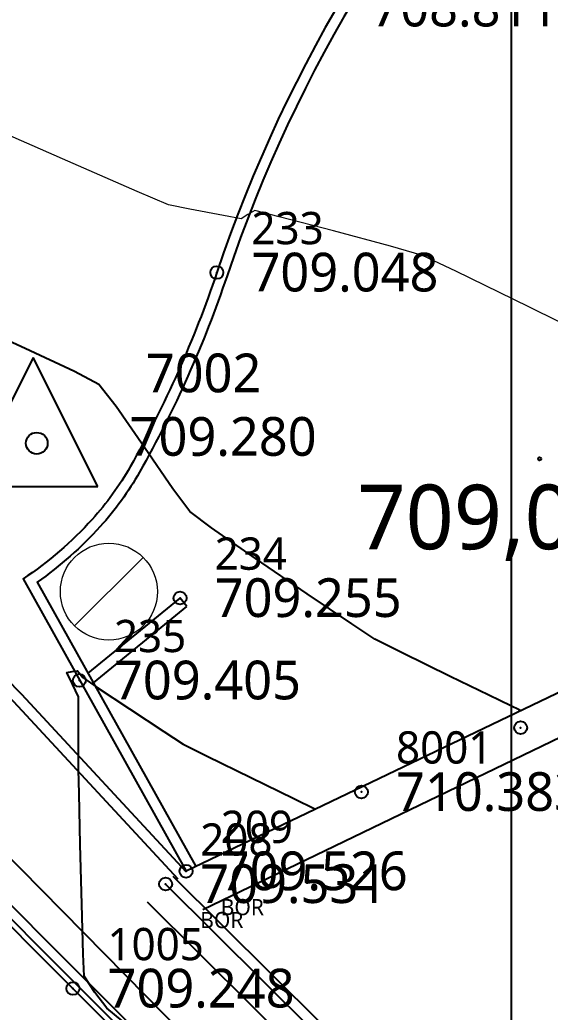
# Model space of a CAD drawing. Header units: metres. Extents: x 429510 to 429857, y 4467140 to 4467333.
# Drawn here: x 429595.44 to 429600.36, y 4467219.75 to 4467228.97 of the extents above; entities that cross this region are included whole.
import ezdxf

# ---------------------------------------------------------------- set-up
doc = ezdxf.new("R2010")
doc.units = ezdxf.units.M
doc.header["$LTSCALE"] = 4
doc.header["$PDMODE"] = 32
doc.header["$PDSIZE"] = 0.12
for name, color, linetype in [('C-ETIQ', 7, 'Continuous'), ('C-MARC', 7, 'Continuous'), ('C-PUNTOS', 7, 'Continuous'), ('C-SUPE-ETIQ_Puntos', 92, 'Continuous'), ('C-TOPO-FEAT', 94, 'Continuous'), ('Cuadricula Coordenadas', 5, 'Continuous')]:
    doc.layers.add(name, color=color, linetype=linetype)
for name, color, linetype, lineweight, true_color in [('C-SUPE_CurvasMaestras', 48, 'Continuous', 18, 0x574100), ('TRIAL-BORDILLO', 232, 'Continuous', 9, 0xc70063), ('TRIAL-MURO BLOQUE LADRILLO', 20, 'Continuous', 13, 0xff3d3d), ('TRIAL-MURO HORMIGÓN', 251, 'Continuous', 13, 0x696969)]:
    doc.layers.add(name, color=color, linetype=linetype, lineweight=lineweight, true_color=true_color)
doc.layers.add('C-SUPE_CurvasNivel', color=42, linetype='Continuous', true_color=0xb38600)
doc.layers.add('TRIAL-TEXTO', color=18, linetype='Continuous', true_color=0x000000)
doc.layers.add('TB-39REGISTRO-AGUA-P', color=131, linetype='Continuous', lineweight=0)
doc.layers.add('TRIAL-ACERA', color=125, linetype='Continuous', lineweight=9)
doc.styles.get("Standard").update_dxf_attribs({"font": 'segoeuil.ttf'})
doc.styles.add('Trial_standard', font='segoeuisl.ttf')

# ---------------------------------------------------------------- blocks, each defined once
blk = doc.blocks.new('AGU10')
at = {"flags": 128}
blk.add_lwpolyline([(-0.525, -0.525), (0.525, 0.525)], dxfattribs=at)
blk.add_circle((0, 0), 0.75)
blk = doc.blocks.new('*U49')
at = {"color": 0, "linetype": 'ByBlock', "lineweight": -2, "transparency": 16777216}
blk.add_point((0, 0), dxfattribs=at)
blk = doc.blocks.new('Station Mark')
at = {"color": 0, "linetype": 'ByBlock', "lineweight": -2}
for p, q in [((-0.0244, 0.6014), (-0.4769, -0.3035)), ((0.428, -0.3035), (-0.0244, 0.6014)), ((-0.4769, -0.3035), (0.428, -0.3035))]:
    blk.add_line(p, q, dxfattribs=at)
blk.add_circle((0, 0), 0.0757, dxfattribs=at)

msp = doc.modelspace()

# ---------------------------------------------------------------- linework, layer by layer
at = {"layer": 'C-MARC', "color": 7, "linetype": 'Continuous', "lineweight": -3}
msp.add_circle((429600.2616, 4467224.8906, 709.0593), 0.015, dxfattribs=at)
at = {"layer": 'C-SUPE_CurvasMaestras', "color": 48, "linetype": 'Continuous', "lineweight": 18, "true_color": 0x574100, "elevation": 709, "flags": 128}
msp.add_lwpolyline([(429601.0199, 4467225.8791), (429600.1609, 4467226.3023), (429599.4859, 4467226.6326), (429599.1762, 4467226.7794), (429598.8777, 4467226.8658), (429598.3507, 4467227.0069), (429597.8475, 4467227.1385), (429597.621, 4467227.1963), (429597.5571, 4467227.158), (429597.4932, 4467227.1194), (429597.329, 4467227.1488), (429597.0187, 4467227.2078), (429596.8196, 4467227.2498), (429596.5292, 4467227.3737), (429595.8848, 4467227.6547), (429595.1224, 4467227.9887), (429594.478, 4467228.2718), (429594.1877, 4467228.4), (429594.0075, 4467228.4864), (429593.7231, 4467228.6254), (429593.5462, 4467228.7171), (429593.3799, 4467228.8582), (429593.0272, 4467229.165)], dxfattribs=at)
at = {"layer": 'C-SUPE_CurvasNivel', "color": 42, "linetype": 'Continuous', "lineweight": -3, "true_color": 0xb38600, "flags": 128}
for points, elevation in [([(429600.0893, 4467222.5509), (429600.0722, 4467222.5593), (429599.9941, 4467222.5972), (429599.7921, 4467222.6951), (429599.433, 4467222.8699), (429598.987, 4467223.0889), (429598.7352, 4467223.2174), (429598.521, 4467223.3579), (429598.1069, 4467223.6377), (429597.6281, 4467223.9655), (429597.2199, 4467224.2504), (429597.0176, 4467224.4012), (429596.8611, 4467224.6121), (429596.5978, 4467224.9951), (429596.3334, 4467225.3764), (429596.1739, 4467225.5819), (429595.9482, 4467225.7005), (429595.489, 4467225.9161), (429594.95, 4467226.1617)], 709.2), ([(429596.4599, 4467219.6144), (429596.2466, 4467219.7906), (429596.1376, 4467219.936), (429596.0376, 4467220.0858), (429596.0285, 4467220.2905), (429596.0154, 4467220.7555), (429596.0016, 4467221.3099), (429595.9906, 4467221.7823), (429595.9858, 4467222.0019), (429595.9858, 4467222.2007), (429595.986, 4467222.5099), (429595.9842, 4467222.6793), (429595.9287, 4467222.798), (429595.8764, 4467222.9059), (429595.9266, 4467222.9142), (429595.9772, 4467222.9211), (429596.0241, 4467222.8585), (429596.1583, 4467222.7684), (429596.4587, 4467222.5676), (429596.7751, 4467222.3578), (429596.957, 4467222.2406), (429597.1772, 4467222.1292), (429597.5821, 4467221.9302), (429597.9811, 4467221.7356), (429598.1836, 4467221.6369)], 709.4)]:
    msp.add_lwpolyline(points, dxfattribs=dict(at, elevation=elevation))
at = {"layer": 'C-TOPO-FEAT', "color": 94, "linetype": 'Continuous', "lineweight": -3}
for points in [[(429620.353, 4467195.581, 709.716), (429614.623, 4467201.433, 709.675), (429611.065, 4467204.901, 709.606), (429604.738, 4467211.184, 709.484), (429603.4987, 4467212.4209, 709.5179), (429595.933, 4467219.972, 709.248), (429579.753, 4467236.224, 708.866)], [(429620.388, 4467195.6167, 709.856), (429614.6583, 4467201.4684, 709.815), (429611.1001, 4467204.9366, 709.746), (429604.7733, 4467211.2194, 709.624), (429603.534, 4467212.4563, 709.6579), (429595.9684, 4467220.0073, 709.388), (429579.7883, 4467236.2594, 709.006)]]:
    msp.add_polyline3d(points, dxfattribs=at)
at = {"layer": 'Cuadricula Coordenadas', "color": 8, "lineweight": -3}
msp.add_line((429600, 4467149.3651), (429600, 4467326.6444), dxfattribs=at)
at = {"layer": 'TRIAL-ACERA', "lineweight": -3}
for points in [[(429596.911, 4467220.9869), (429595.3861, 4467222.6338), (429593.4333, 4467224.6268), (429590.6905, 4467228.0211), (429584.3799, 4467234.2747), (429573.648, 4467245.0229), (429564.012, 4467254.523)], [(429596.9844, 4467221.0548), (429595.4585, 4467222.7028), (429593.508, 4467224.6934), (429590.7648, 4467228.0883), (429584.4505, 4467234.3455), (429573.7185, 4467245.0938), (429564.0822, 4467254.5942)], [(429596.0738, 4467222.8992), (429596.927, 4467223.598)], [(429596.9904, 4467223.5206), (429596.927, 4467223.598)], [(429596.1233, 4467222.8104), (429596.9904, 4467223.5206)], [(429595.993, 4467222.833), (429595.9952, 4467222.8348)], [(429614.5154, 4467203.6449), (429612.017, 4467205.9254), (429604.1756, 4467213.7398), (429596.8635, 4467221.0129)], [(429614.448, 4467203.571), (429611.948, 4467205.853), (429604.105, 4467213.669), (429596.793, 4467220.942)], [(429614.2873, 4467203.3949), (429611.7834, 4467205.6804), (429603.9367, 4467213.5001), (429596.6249, 4467220.773)]]:
    msp.add_lwpolyline(points, dxfattribs=at)
for points in [[(429618.986, 4467240.0473, -0.016321), (429612.9452, 4467235.9587, -0.030848), (429608.9456, 4467233.7701, -0.099848), (429600.4887, 4467231.7007, 0.112487), (429597.3628, 4467226.5891, -0.047101), (429596.5514, 4467224.767, -0.056097), (429596.1859, 4467224.2607, -0.054662), (429595.6029, 4467223.7449), (429597.0704, 4467221.1097)], [(429600.445, 4467231.799, 0.11323), (429597.268, 4467226.621, -0.047101), (429596.4642, 4467224.8161, -0.056097), (429596.1119, 4467224.3279, -0.061145), (429595.4713, 4467223.7758), (429596.983, 4467221.061)]]:
    msp.add_lwpolyline(points, format="xyb", dxfattribs=at)
at = {"layer": 'TRIAL-BORDILLO', "lineweight": -3}
msp.add_lwpolyline([(429639.044, 4467186.788, -0.085934), (429624.639, 4467192.046), (429623.452, 4467192.957), (429621.086, 4467194.893), (429620.353, 4467195.581), (429614.623, 4467201.433), (429611.065, 4467204.901), (429604.738, 4467211.184), (429595.933, 4467219.972), (429579.753, 4467236.224), (429575.201, 4467240.715)], format="xyb", dxfattribs=at)
for points in [[(429596.0322, 4467220.0708), (429579.8522, 4467236.3228)], [(429620.453, 4467195.6789), (429614.7219, 4467201.5321), (429611.1632, 4467205.0008), (429604.8368, 4467211.2832), (429596.0319, 4467220.0711)]]:
    msp.add_lwpolyline(points, dxfattribs=at)
at = {"layer": 'TRIAL-MURO BLOQUE LADRILLO', "lineweight": -3}
for points in [[(429615.523, 4467236.56), (429613.146, 4467234.351), (429612.258, 4467235.278), (429609.411, 4467232.678), (429610.213, 4467231.675), (429605.338, 4467227.291), (429600.642, 4467222.816), (429600.642, 4467222.816), (429596.983, 4467221.061)], [(429615.7893, 4467236.2734), (429613.1999, 4467233.864), (429612.2397, 4467234.9343), (429609.7667, 4467232.6843), (429610.6985, 4467231.5859), (429605.6038, 4467227.0039), (429600.896, 4467222.5176), (429600.896, 4467222.5176), (429597.1374, 4467220.7015)]]:
    msp.add_lwpolyline(points, dxfattribs=at)
at = {"layer": 'TRIAL-MURO HORMIGÓN', "lineweight": -3}
msp.add_lwpolyline([(429592.7331, 4467223.8443), (429596.8043, 4467219.7053), (429600.4664, 4467216.0555), (429605.273, 4467211.2864), (429610.4283, 4467206.1237), (429614.9515, 4467201.7614), (429614.6196, 4467201.4365)], dxfattribs=at)

# ---------------------------------------------------------------- block references
at = {"layer": 'C-PUNTOS'}
for p in [(429597.268, 4467226.621, 709.048), (429596.927, 4467223.598, 709.255), (429595.993, 4467222.833, 709.405), (429600.086, 4467222.394, 710.606), (429598.609, 4467221.797, 710.383), (429596.983, 4467221.061, 709.526), (429596.793, 4467220.942, 709.531), (429595.933, 4467219.972, 709.248)]:
    msp.add_blockref('*U49', p, dxfattribs=at)
at = {"layer": 'TB-39REGISTRO-AGUA-P', "lineweight": -3, "xscale": 0.6, "yscale": 0.6, "zscale": 0.6}
msp.add_blockref('AGU10', (429596.2668, 4467223.6574), dxfattribs=at)
at = {"layer": 'TRIAL-TEXTO', "color": 151, "xscale": 1.326137241926, "yscale": 1.326137241926, "zscale": 1.326137241926}
msp.add_blockref('Station Mark', (429595.598, 4467225.035, 709.28), dxfattribs=at)

# ---------------------------------------------------------------- texts
at = {"layer": 'C-ETIQ', "color": 1, "linetype": 'ByBlock', "char_height": 0.36, "attachment_point": 4, "style": 'Trial_standard'}
for s, insert in [('708.811', (429598.701, 4467229.082, 708.811)), ('709.048', (429597.589, 4467226.621, 709.048)), ('709.255', (429597.248, 4467223.598, 709.255)), ('709.405', (429596.314, 4467222.833, 709.405)), ('710.383', (429598.93, 4467221.797, 710.383)), ('709.526', (429597.304, 4467221.061, 709.526)), ('709.531', (429597.114, 4467220.942, 709.531)), ('709.248', (429596.254, 4467219.972, 709.248))]:
    msp.add_mtext(s, dxfattribs=dict(at, insert=insert))
at = {"layer": 'C-ETIQ', "linetype": 'ByBlock', "style": 'Trial_standard'}
for s, insert, char_height, attachment_point in [('233', (429597.589, 4467226.8792, 709.048), 0.3, 7), ('234', (429597.248, 4467223.8562, 709.255), 0.3, 7), ('235', (429596.314, 4467223.0912, 709.405), 0.3, 7), ('8001', (429598.93, 4467222.0562, 710.383), 0.3, 7), ('209', (429597.304, 4467221.3192, 709.526), 0.3, 7), ('208', (429597.114, 4467221.2012, 709.531), 0.3, 7), ('BOR', (429597.304, 4467220.8028, 709.526), 0.15, 1), ('BOR', (429597.114, 4467220.6828, 709.531), 0.15, 1), ('1005', (429596.254, 4467220.2302, 709.248), 0.3, 7)]:
    msp.add_mtext(s, dxfattribs=dict(at, insert=insert, char_height=char_height, attachment_point=attachment_point))
at = {"layer": 'C-SUPE-ETIQ_Puntos', "color": 92, "linetype": 'Continuous', "lineweight": -3, "insert": (429600.2616, 4467224.6506, 709.0593), "char_height": 0.6, "attachment_point": 2}
msp.add_mtext('709,06 m', dxfattribs=at)
at = {"layer": 'TRIAL-TEXTO', "linetype": 'ByBlock', "insert": (429596.609, 4467225.5032, 709.28), "char_height": 0.36, "attachment_point": 7, "style": 'Trial_standard'}
msp.add_mtext('7002', dxfattribs=at)
at = {"layer": 'TRIAL-TEXTO', "color": 1, "linetype": 'ByBlock', "insert": (429596.459, 4467225.095, 709.28), "char_height": 0.36, "attachment_point": 4, "style": 'Trial_standard'}
msp.add_mtext('709.280', dxfattribs=at)

doc.saveas('drawing.dxf')
